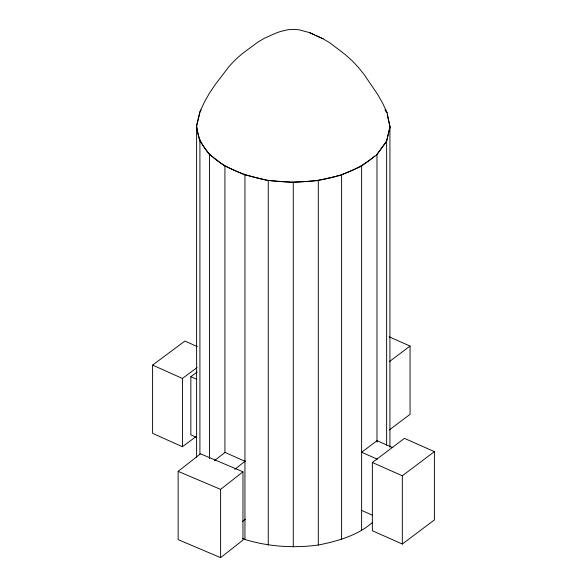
<?xml version="1.0" encoding="UTF-8"?>
<svg xmlns="http://www.w3.org/2000/svg" width="587" height="587" viewBox="0 0 587 587"><rect width="100%" height="100%" fill="white"/><g stroke="black" fill="none" stroke-linecap="round" stroke-linejoin="round"><path stroke-width="0.88" d="M196.616 457.244L196.616 126.513L199.91 112.066M386.635 445.115L386.635 140.953L389.929 126.513L387.215 114.619M323.085 38.808L309.606 32.645L299.172 29.82L293.551 29.35L287.916 29.739L282.64 30.95L277.658 32.41L270.974 35.293L264.223 38.368L257.847 42.147L242.299 53.615L235.475 59.676L229.201 66.294L215.143 84.704L209.434 93.208L204.408 102.101L200.094 111.347L196.469 125.787L199.448 140.278L208.811 153.831L223.94 165.519L243.788 174.552L267.012 180.312L292.025 182.403L317.119 180.686L340.592 175.271L360.844 166.539L376.487 155.078L386.459 141.672L390.076 127.232L387.104 112.741L382.753 103.429L377.698 94.463L364.087 74.505L358.305 67.256L351.943 60.542L345.017 54.386L329.623 42.682L323.085 38.808L316.151 35.624M386.635 140.953L376.979 154.41L376.979 442.084M200.094 111.347L201.143 109.93M178.14 471.368L200.497 453.795L242.967 471.809L242.967 540.077L220.609 557.65L178.14 539.636L178.14 471.368L220.609 489.382L242.967 471.809M214.409 460.736L225.078 452.357M234.741 469.365L245.41 460.978M242.57 521.395L245.41 519.157M196.616 126.513C200.072 161.154 238.887 174.897 268.259 180.414C304.814 184.876 345.758 180.781 374.785 156.061M389.225 361.739L410.056 346.066L389.152 336.806M389.225 430.007L410.056 414.334L410.056 346.066M372.363 462.497L404.443 438.364L434.402 451.638L434.402 519.906L402.322 544.039L372.363 530.765L372.363 462.497L402.322 475.771L434.402 451.638M242.446 538.36L244.948 539.468C268.685 546.746 293.727 548.302 318.293 545.037C337.591 541.133 357.512 535.667 372.591 522.342M195.647 436.889L182.432 446.729L152.598 433.367L152.598 365.092L184.89 341.054L197.327 346.623M182.432 446.729L182.432 378.461L197.115 367.528M196.63 437.447L190.848 434.857L190.848 376.678L197.181 371.967M392.769 447.668L377.023 440.69L361.658 452.247L377.412 459.225M361.658 510.426L372.437 515.203M244.948 461.257L224.924 452.394L224.924 165.967M190.848 376.678L196.63 379.268M152.598 365.092L182.432 378.461M309.606 32.645L314.551 34.927M385.109 109.945L386.635 112.066M385.153 109.923L387.104 112.741M402.322 475.771L402.322 544.039M389.929 126.513L389.929 447.162M361.621 165.967L361.621 530.597M341.605 174.838L341.605 539.468M318.293 180.414L318.293 545.037M293.273 182.315L293.273 546.945M268.259 180.414L268.259 545.037M244.948 174.838L244.948 539.468M220.609 489.382L220.609 557.65M209.566 154.41L209.566 458.572M199.91 140.953L199.91 454.279"/></g></svg>
